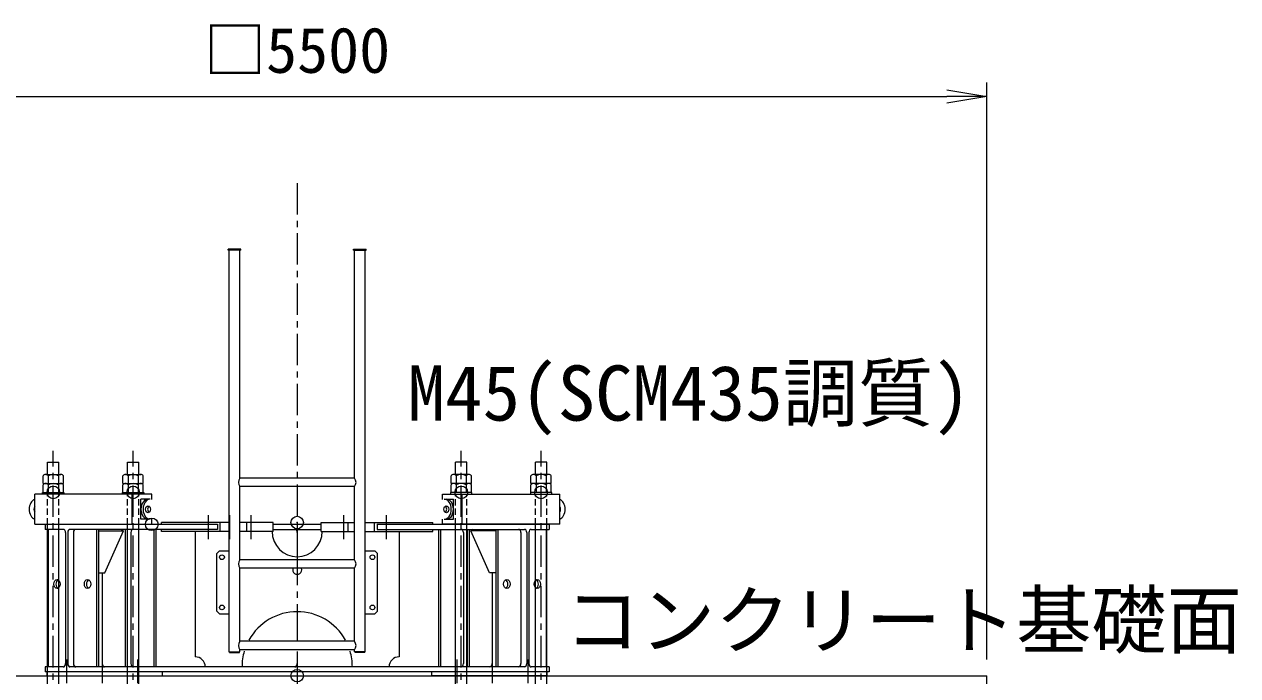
# Model space of a CAD drawing. Units: millimetres, scale not verified. Extents: x -19862 to 20428, y -14084 to 14197.
# Drawn here: x 585 to 5423, y -10560 to -7965 of the extents above; entities that cross this region are included whole.
import ezdxf
from ezdxf.enums import TextEntityAlignment as Align

# ---------------------------------------------------------------- set-up
doc = ezdxf.new("R2010")
doc.units = ezdxf.units.MM
doc.header["$LTSCALE"] = 100
doc.header["$PDMODE"] = 32
doc.header["$PDSIZE"] = 50
doc.linetypes.add('USER1', pattern=[0.375, 0.25, -0.125])
doc.linetypes.add('USER2', pattern=[2, 1.25, -0.25, 0.25, -0.25])
for name, color, linetype, lineweight in [('0-0_0', 7, 'Continuous', 18), ('0-3_SABU0', 7, 'Continuous', 18), ('2-0', 7, 'Continuous', 18)]:
    doc.layers.add(name, color=color, linetype=linetype, lineweight=lineweight)
doc.styles.add('ＭＳ ゴシック', font='')
doc.styles.get('ＭＳ ゴシック').set_extended_font_data('MS Gothic')

# ---------------------------------------------------------------- blocks, each defined once
blk = doc.blocks.new('_OPEN')
at = {"layer": '0-0_0'}
blk.add_line((0, 0), (-400, 0), dxfattribs=at)
blk.add_lwpolyline([(-400, 66.7), (0, 0), (-400, -66.7)], dxfattribs=at)
blk = doc.blocks.new('D1')
at = {"layer": '0-3_SABU0'}
for p, q in [((46455.1, 26147.8), (46455.1, 37641.2)), ((19755.1, 37361.2), (45655.1, 37361.2))]:
    blk.add_line(p, q, dxfattribs=at)
at = {"layer": '0-3_SABU0', "xscale": 2, "yscale": 2}
blk.add_blockref('_OPEN', (46455.1, 37361.2), dxfattribs=at)
at = {"layer": '0-3_SABU0', "style": 'ＭＳ ゴシック'}
blk.add_text('□5500', height=909.1, dxfattribs=at).set_placement((30845.1, 37561.2), align=Align.BOTTOM_LEFT)

msp = doc.modelspace()

# ---------------------------------------------------------------- linework, layer by layer
at = {"layer": '2-0', "color": 3, "linetype": 'USER2'}
msp.add_line((1673.1, -8597.3), (1673.1, -9956.5), dxfattribs=at)
at = {"layer": '2-0'}
for p, q in [((1398.1, -8864.5), (1398.1, -8860)), ((1448.1, -8860), (1398.1, -8860)), ((1448.1, -8864.5), (1398.1, -8864.5)), ((1401.7, -10464.5), (1401.7, -8864.5)), ((1444.4, -9772.5), (1444.4, -8864.5)), ((1448.1, -8864.5), (1448.1, -8860)), ((1898.1, -8864.5), (1898.1, -8860)), ((1898.1, -8860), (1948.1, -8860)), ((1898.1, -8864.5), (1948.1, -8864.5)), ((1901.7, -9772.5), (1901.7, -8864.5)), ((1944.4, -10464.5), (1944.4, -8864.5)), ((1948.1, -8864.5), (1948.1, -8860)), ((678.3, -9709.5), (723.3, -9709.5)), ((678.3, -9757.5), (678.3, -9709.5)), ((723.3, -9757.5), (723.3, -9709.5)), ((996.5, -9709.5), (1041.5, -9709.5)), ((996.5, -9757.5), (996.5, -9709.5)), ((1041.5, -9757.5), (1041.5, -9709.5)), ((2349.7, -9709.5), (2304.7, -9709.5)), ((2304.7, -9757.5), (2304.7, -9709.5)), ((2349.7, -9757.5), (2349.7, -9709.5)), ((2667.9, -9709.5), (2622.9, -9709.5)), ((2622.9, -9757.5), (2622.9, -9709.5)), ((2667.9, -9757.5), (2667.9, -9709.5)), ((660.4, -9793.5), (660.4, -9763.3)), ((670.5, -9757.5), (731.1, -9757.5)), ((680.6, -9763.3), (680.6, -9793.5)), ((721, -9763.3), (721, -9793.5)), ((741.2, -9793.5), (741.2, -9763.3)), ((978.6, -9793.5), (978.6, -9763.3)), ((988.7, -9757.5), (1049.3, -9757.5)), ((998.8, -9763.3), (998.8, -9793.5)), ((1039.2, -9763.3), (1039.2, -9793.5)), ((1059.4, -9793.5), (1059.4, -9763.3)), ((2286.8, -9793.5), (2286.8, -9763.3)), ((2357.5, -9757.5), (2296.9, -9757.5)), ((2307, -9763.3), (2307, -9793.5)), ((2347.4, -9763.3), (2347.4, -9793.5)), ((2367.6, -9793.5), (2367.6, -9763.3)), ((2605, -9793.5), (2605, -9763.3)), ((2675.7, -9757.5), (2615.1, -9757.5)), ((2625.2, -9763.3), (2625.2, -9793.5)), ((2665.6, -9763.3), (2665.6, -9793.5)), ((2685.8, -9793.5), (2685.8, -9763.3)), ((660.4, -9793.5), (741.2, -9793.5)), ((660.4, -9829.5), (660.4, -9799.3)), ((680.6, -9799.3), (680.6, -9829.5)), ((721, -9799.3), (721, -9829.5)), ((741.2, -9829.5), (741.2, -9799.3)), ((978.6, -9793.5), (1059.4, -9793.5)), ((978.6, -9829.5), (978.6, -9799.3)), ((998.8, -9799.3), (998.8, -9829.5)), ((1039.2, -9799.3), (1039.2, -9829.5)), ((1059.4, -9829.5), (1059.4, -9799.3)), ((1901.7, -9772.5), (1444.4, -9772.5)), ((1444.4, -10097.5), (1444.4, -9806.5)), ((1901.7, -9806.5), (1444.4, -9806.5)), ((1901.7, -10097.5), (1901.7, -9806.5)), ((2367.6, -9793.5), (2286.8, -9793.5)), ((2286.8, -9829.5), (2286.8, -9799.3)), ((2307, -9799.3), (2307, -9829.5)), ((2347.4, -9799.3), (2347.4, -9829.5)), ((2367.6, -9829.5), (2367.6, -9799.3)), ((2685.8, -9793.5), (2605, -9793.5)), ((2605, -9829.5), (2605, -9799.3)), ((2625.2, -9799.3), (2625.2, -9829.5)), ((2665.6, -9799.3), (2665.6, -9829.5)), ((2685.8, -9829.5), (2685.8, -9799.3)), ((626.6, -9956.5), (626.6, -9836.5)), ((1093.3, -9836.5), (626.6, -9836.5)), ((1093.3, -9836.5), (626.6, -9836.5)), ((1015.5, -9956.5), (1015.5, -9836.5)), ((1050.1, -9936.5), (1050.1, -9856.5)), ((1086.9, -9856.5), (1050.1, -9856.5)), ((1093.3, -9857.5), (1093.3, -9836.5)), ((2252.9, -9836.5), (2719.6, -9836.5)), ((2252.9, -9836.5), (2719.6, -9836.5)), ((2252.9, -9857.5), (2252.9, -9836.5)), ((2259.3, -9856.5), (2296.1, -9856.5)), ((2296.1, -9936.5), (2296.1, -9856.5)), ((2330.7, -9956.5), (2330.7, -9836.5)), ((2719.6, -9956.5), (2719.6, -9836.5)), ((626.6, -9956.5), (1093.3, -9956.5)), ((669, -9956.5), (669, -9976.5)), ((678.3, -11508.5), (678.3, -9956.5)), ((723.3, -11508.5), (723.3, -9956.5)), ((996.5, -11508.5), (996.5, -9956.5)), ((1041.5, -11508.5), (1041.5, -9956.5)), ((1086.9, -9936.5), (1050.1, -9936.5)), ((1093.3, -9956.5), (1093.3, -9935.5)), ((1093.3, -9956.5), (1354.9, -9956.5)), ((1132.2, -9956.5), (1132.2, -9949.5)), ((1401.7, -9949.5), (1132.2, -9949.5)), ((1354.9, -9956.5), (1354.9, -9976.5)), ((1365.5, -9985.5), (1365.5, -9949.5)), ((1577.6, -9949.5), (1444.4, -9949.5)), ((1471.4, -9949.5), (1471.4, -9985.5)), ((1577.6, -9985.5), (1577.6, -9949.5)), ((1577.6, -9956.5), (1768.6, -9956.5)), ((1673.1, -9956.5), (1673.1, -9976.5)), ((1768.6, -9985.5), (1768.6, -9949.5)), ((1768.6, -9949.5), (1901.7, -9949.5)), ((1874.8, -9949.5), (1874.8, -9985.5)), ((1944.4, -9949.5), (2214, -9949.5)), ((1980.7, -9985.5), (1980.7, -9949.5)), ((1991.3, -9956.5), (1991.3, -9976.5)), ((1991.3, -9956.5), (2677.2, -9956.5)), ((2214, -9956.5), (2214, -9949.5)), ((2252.9, -9956.5), (2252.9, -9935.5)), ((2719.6, -9956.5), (2252.9, -9956.5)), ((2259.3, -9936.5), (2296.1, -9936.5)), ((2304.7, -11508.5), (2304.7, -9956.5)), ((2349.7, -11508.5), (2349.7, -9956.5)), ((2622.9, -11508.5), (2622.9, -9956.5)), ((2667.9, -11508.5), (2667.9, -9956.5)), ((2677.2, -9956.5), (2677.2, -9976.5)), ((740.4, -9976.5), (669, -9976.5)), ((680.3, -9976.5), (680.3, -10524.5)), ((749.6, -9989.5), (749.6, -10511.5)), ((758.1, -9989.5), (758.1, -10511.5)), ((1354.9, -9976.5), (767.3, -9976.5)), ((781.1, -9989.5), (781.1, -10511.5)), ((872.7, -9976.5), (872.7, -10524.5)), ((881.1, -9976.5), (881.1, -10524.5)), ((881.1, -9983.1), (980.1, -9983.1)), ((973.1, -9976.5), (980.1, -9983.1)), ((987.2, -9976.5), (987.2, -10524.5)), ((995.7, -9976.5), (995.7, -10524.5)), ((1010.2, -9989.5), (1010.2, -10511.5)), ((1101.8, -9976.5), (1101.8, -10524.5)), ((1110.2, -9976.5), (1110.2, -10524.5)), ((1132.2, -9985.5), (1132.2, -9976.5)), ((1401.7, -9985.5), (1132.2, -9985.5)), ((1266.6, -9985.5), (1266.6, -10484.5)), ((1577.6, -9985.5), (1444.4, -9985.5)), ((1577.6, -9976.5), (1768.6, -9976.5)), ((1673.1, -9989.5), (1673.1, -10074.2)), ((1768.6, -9985.5), (1901.7, -9985.5)), ((1944.4, -9985.5), (2214, -9985.5)), ((1991.3, -9976.5), (2578.9, -9976.5)), ((2079.6, -9985.5), (2079.6, -10484.5)), ((2214, -9985.5), (2214, -9976.5)), ((2236, -9976.5), (2236, -10524.5)), ((2244.4, -9976.5), (2244.4, -10524.5)), ((2336, -9989.5), (2336, -10511.5)), ((2350.5, -9976.5), (2350.5, -10524.5)), ((2359, -9976.5), (2359, -10524.5)), ((2373.1, -9976.5), (2366, -9983.1)), ((2465.1, -9983.1), (2366, -9983.1)), ((2439.6, -10150.1), (2366, -9983.1)), ((2465.1, -9976.5), (2465.1, -10524.5)), ((2473.5, -9976.5), (2473.5, -10524.5)), ((2565.1, -9989.5), (2565.1, -10511.5)), ((2588.1, -9989.5), (2588.1, -10511.5)), ((2596.6, -9989.5), (2596.6, -10511.5)), ((2605.8, -9976.5), (2677.2, -9976.5)), ((2665.9, -9976.5), (2665.9, -10524.5)), ((1363.1, -10062.5), (1353.1, -10072.5)), ((1353.1, -10302.5), (1353.1, -10072.5)), ((1363.1, -10062.5), (1401.7, -10062.5)), ((1901.7, -10097.5), (1444.4, -10097.5)), ((1944.4, -10062.5), (1983.1, -10062.5)), ((1983.1, -10062.5), (1993.1, -10072.5)), ((1993.1, -10302.5), (1993.1, -10072.5)), ((895.6, -10150.1), (895.6, -10511.5)), ((1444.4, -10422.5), (1444.4, -10131.5)), ((1901.7, -10131.5), (1444.4, -10131.5)), ((1901.7, -10422.5), (1901.7, -10131.5)), ((2465.1, -10150.1), (2439.6, -10150.1)), ((2450.6, -10150.1), (2450.6, -10511.5)), ((1353.1, -10302.5), (1363.1, -10312.5)), ((1993.1, -10302.5), (1983.1, -10312.5)), ((1363.1, -10312.5), (1401.7, -10312.5)), ((1673.1, -10315.7), (1673.1, -10417.4)), ((1944.4, -10312.5), (1983.1, -10312.5)), ((1901.7, -10422.5), (1444.4, -10422.5)), ((1401.7, -10464.5), (1444.4, -10464.5)), ((1403.6, -10466.8), (1403.6, -10464.5)), ((1444.4, -10464.5), (1444.4, -10456.5)), ((1901.7, -10456.5), (1444.4, -10456.5)), ((1673.1, -10463.3), (1673.1, -10511.5)), ((1901.7, -10464.5), (1901.7, -10456.5)), ((1944.4, -10464.5), (1901.7, -10464.5)), ((1942.6, -10466.8), (1942.6, -10464.5)), ((669, -10524.5), (669, -10544.5)), ((740.4, -10524.5), (669, -10524.5)), ((2677.2, -10544.5), (669, -10544.5)), ((676.1, -10559.5), (676.1, -10544.5)), ((2578.9, -10524.5), (767.3, -10524.5)), ((1135.7, -10559.5), (1135.7, -10544.5)), ((1673.1, -10524.5), (1673.1, -10544.5)), ((2210.5, -10559.5), (2210.5, -10544.5)), ((2677.2, -10524.5), (2605.8, -10524.5)), ((2670.1, -10559.5), (2670.1, -10544.5)), ((2677.2, -10524.5), (2677.2, -10544.5)), ((-1076.9, -10559.5), (4423.1, -10559.5)), ((676.1, -10559.5), (1135.7, -10559.5)), ((2670.1, -10559.5), (2210.5, -10559.5)), ((4423.1, -12059.5), (4423.1, -10559.5))]:
    msp.add_line(p, q, dxfattribs=at)
at = {"layer": '2-0', "linetype": 'USER2'}
for p, q in [((700.8, -11726.3), (700.8, -9663.9)), ((1019, -11726.3), (1019, -9663.9)), ((2327.2, -11726.3), (2327.2, -9663.9)), ((2645.4, -11726.3), (2645.4, -9663.9)), ((1318.1, -9919.5), (1318.1, -10015.5)), ((1403.1, -9919.5), (1403.1, -10015.5)), ((1488.1, -9919.5), (1488.1, -10015.5)), ((1858.1, -9919.5), (1858.1, -10015.5)), ((1943.1, -9919.5), (1943.1, -10015.5)), ((2028.1, -9919.5), (2028.1, -10015.5)), ((1673.1, -9976.5), (1673.1, -9989.5)), ((1673.1, -10074.2), (1673.1, -10315.7)), ((753.9, -10494.5), (753.9, -10589.5)), ((895.3, -10494.5), (895.3, -10589.5)), ((1036.7, -10494.5), (1036.7, -10589.5)), ((2309.5, -10494.5), (2309.5, -10589.5)), ((2450.9, -10494.5), (2450.9, -10589.5)), ((2592.3, -10494.5), (2592.3, -10589.5)), ((1673.1, -10511.5), (1673.1, -10524.5)), ((1673.1, -10544.5), (1673.1, -10675.7))]:
    msp.add_line(p, q, dxfattribs=at)
at = {"layer": '2-0', "linetype": 'USER1'}
for p, q in [((678.3, -9956.5), (678.3, -9836.5)), ((723.3, -9956.5), (723.3, -9836.5)), ((996.5, -9956.5), (996.5, -9836.5)), ((1041.5, -9956.5), (1041.5, -9836.5)), ((2304.7, -9956.5), (2304.7, -9836.5)), ((2349.7, -9956.5), (2349.7, -9836.5)), ((2622.9, -9956.5), (2622.9, -9836.5)), ((2667.9, -9956.5), (2667.9, -9836.5))]:
    msp.add_line(p, q, dxfattribs=at)
at = {"layer": '2-0'}
for points in [[(658.3, -9836.5), (658.3, -9829.5), (743.3, -9829.5), (743.3, -9836.5)], [(976.5, -9836.5), (976.5, -9829.5), (1061.5, -9829.5), (1061.5, -9836.5)], [(2369.7, -9836.5), (2369.7, -9829.5), (2284.7, -9829.5), (2284.7, -9836.5)], [(2687.9, -9836.5), (2687.9, -9829.5), (2602.9, -9829.5), (2602.9, -9836.5)], [(881.1, -10150.1), (906.6, -10150.1), (980.1, -9983.1)], [(1403.6, -10466.8), (1442.6, -10466.8), (1442.6, -10464.5)], [(1942.6, -10466.8), (1903.6, -10466.8), (1903.6, -10464.5)]]:
    msp.add_lwpolyline(points, dxfattribs=at)
for centre in [(1373, -10087.5), (1373.2, -10087.5), (1973, -10087.5), (1973.2, -10087.5), (1373, -10287.5), (1373.2, -10287.5), (1973, -10287.5), (1973.2, -10287.5)]:
    msp.add_circle(centre, 9.5, dxfattribs=at)
for centre, radius, start, end in [((670.5, -9769.2), 11.7, 30, 150), ((700.8, -9795.4), 37.9, 57.7958, 122.2042), ((731.1, -9769.2), 11.7, 30, 150), ((988.7, -9769.2), 11.7, 30, 150), ((1019, -9795.4), 37.9, 57.7958, 122.2042), ((1049.3, -9769.2), 11.7, 30, 150), ((2296.9, -9769.2), 11.7, 30, 150), ((2327.2, -9795.4), 37.9, 57.7958, 122.2042), ((2357.5, -9769.2), 11.7, 30, 150), ((2615.1, -9769.2), 11.7, 30, 150), ((2645.4, -9795.4), 37.9, 57.7958, 122.2042), ((2675.7, -9769.2), 11.7, 30, 150), ((670.5, -9805.2), 11.7, 30, 150), ((700.8, -9831.4), 37.9, 57.7958, 122.2042), ((731.1, -9805.2), 11.7, 30, 150), ((988.7, -9805.2), 11.7, 30, 150), ((1019, -9831.4), 37.9, 57.7958, 122.2042), ((1049.3, -9805.2), 11.7, 30, 150), ((1466.1, -9789.5), 27.6, 141.9209, 218.0791), ((1880.1, -9789.5), 27.6, 321.9209, 38.0791), ((2296.9, -9805.2), 11.7, 30, 150), ((2327.2, -9831.4), 37.9, 57.7958, 122.2042), ((2357.5, -9805.2), 11.7, 30, 150), ((2615.1, -9805.2), 11.7, 30, 150), ((2645.4, -9831.4), 37.9, 57.7958, 122.2042), ((2675.7, -9805.2), 11.7, 30, 150), ((1673.1, -9985.5), 100, 180, 0), ((1466.1, -10114.5), 27.6, 141.9209, 218.0791), ((1880.1, -10114.5), 27.6, 321.9209, 38.0791), ((1673.1, -10137.5), 18, 160.5288, 19.4712), ((1673.1, -10524.5), 220, 29.1018, 150.8981), ((1466.1, -10439.5), 27.6, 141.9209, 218.0791), ((1880.1, -10439.5), 27.6, 321.9209, 38.0791), ((1266.6, -10524.5), 40, 0, 90), ((1673.1, -10524.5), 220, 163.3596, 180), ((1673.1, -10524.5), 220, 0, 16.6404), ((2079.6, -10524.5), 40, 90, 180)]:
    msp.add_arc(centre, radius, start, end, dxfattribs=at)
for centre, major_axis, start_param, end_param in [((632.9, -9896.5), (0, 40), 0.226943, 2.91465), ((1078.4, -9896.5), (0, 40), 0, 3.141593), ((1086.9, -9896.5), (0, 40), 0, 3.141593), ((2259.3, -9896.5), (0, 40), 3.141593, 6.283185), ((2267.8, -9896.5), (0, 40), 3.141593, 6.283185), ((2713.3, -9896.5), (0, 40), 3.368536, 6.056242), ((632.9, -9896.5), (0, -14), 3.839815, 5.584963), ((1086.9, -9896.5), (0, 14), 0.442911, 2.698682), ((2259.3, -9896.5), (0, -14), 0.442911, 2.698682), ((2713.3, -9896.5), (0, 14), 3.839815, 5.584963), ((740.4, -9989.5), (0, -13), 1.570796, 3.141593), ((767.3, -9989.5), (0, -13), 3.141593, 4.712389), ((790.3, -9989.5), (0, -13), 3.141593, 4.712389), ((1019.4, -9989.5), (0, -13), 3.141593, 4.712389), ((1663.9, -9989.5), (0, -13), 1.570796, 3.141593), ((2326.8, -9989.5), (0, -13), 1.570796, 3.141593), ((2555.9, -9989.5), (0, -13), 1.570796, 3.141593), ((2578.9, -9989.5), (0, -13), 1.570796, 3.141593), ((2605.8, -9989.5), (0, 13), 6.283185, 7.853982), ((724.2, -10194.5), (0, -18), 3.48143, 5.943348), ((845.8, -10194.5), (0, -18), 3.48143, 5.943348), ((2500.4, -10194.5), (0, 18), 3.48143, 5.943348), ((2622, -10194.5), (0, 18), 3.48143, 5.943348), ((740.4, -10511.5), (0, -13), 6.283185, 7.853982), ((767.3, -10511.5), (0, 13), 1.570796, 3.141593), ((790.3, -10511.5), (0, 13), 1.570796, 3.141593), ((904.8, -10511.5), (0, 13), 1.570796, 3.141593), ((1019.4, -10511.5), (0, 13), 1.570796, 3.141593), ((1663.9, -10511.5), (0, -13), 6.283185, 7.853982), ((2326.8, -10511.5), (0, 13), 3.141593, 4.712389), ((2441.4, -10511.5), (0, 13), 3.141593, 4.712389), ((2555.9, -10511.5), (0, 13), 3.141593, 4.712389), ((2578.9, -10511.5), (0, 13), 3.141593, 4.712389), ((2605.8, -10511.5), (0, 13), 1.570796, 3.141593)]:
    msp.add_ellipse(centre, major_axis=major_axis, ratio=0.707107, start_param=start_param, end_param=end_param, dxfattribs=at)
for centre, major_axis in [((1078.4, -9896.5), (0, 14)), ((2267.8, -9896.5), (0, -14)), ((715.7, -10194.5), (0, -18)), ((837.3, -10194.5), (0, -18)), ((2508.9, -10194.5), (0, 18)), ((2630.5, -10194.5), (0, 18))]:
    msp.add_ellipse(centre, major_axis=major_axis, ratio=0.707107, dxfattribs=at)
for p in [(700.8, -9829.5), (1019, -9829.5), (2327.2, -9829.5), (2645.4, -9829.5), (1093.3, -9956.5), (1673.1, -9949.5), (1673.1, -10559.5)]:
    msp.add_point(p, dxfattribs=at)

# ---------------------------------------------------------------- block references
at = {"layer": '2-0', "xscale": 0.2, "yscale": 0.2}
msp.add_blockref('D1', (-4867.9, -15725.1), dxfattribs=at)

# ---------------------------------------------------------------- texts
at = {"layer": '2-0', "style": 'ＭＳ ゴシック'}
for s, p in [('M45(SCM435調質)', (2113.1, -9609.5)), ('コンクリート基礎面', (2739.8, -10514.1))]:
    msp.add_text(s, height=219.9, dxfattribs=at).set_placement(p, align=Align.BOTTOM_LEFT)

doc.saveas('drawing.dxf')
